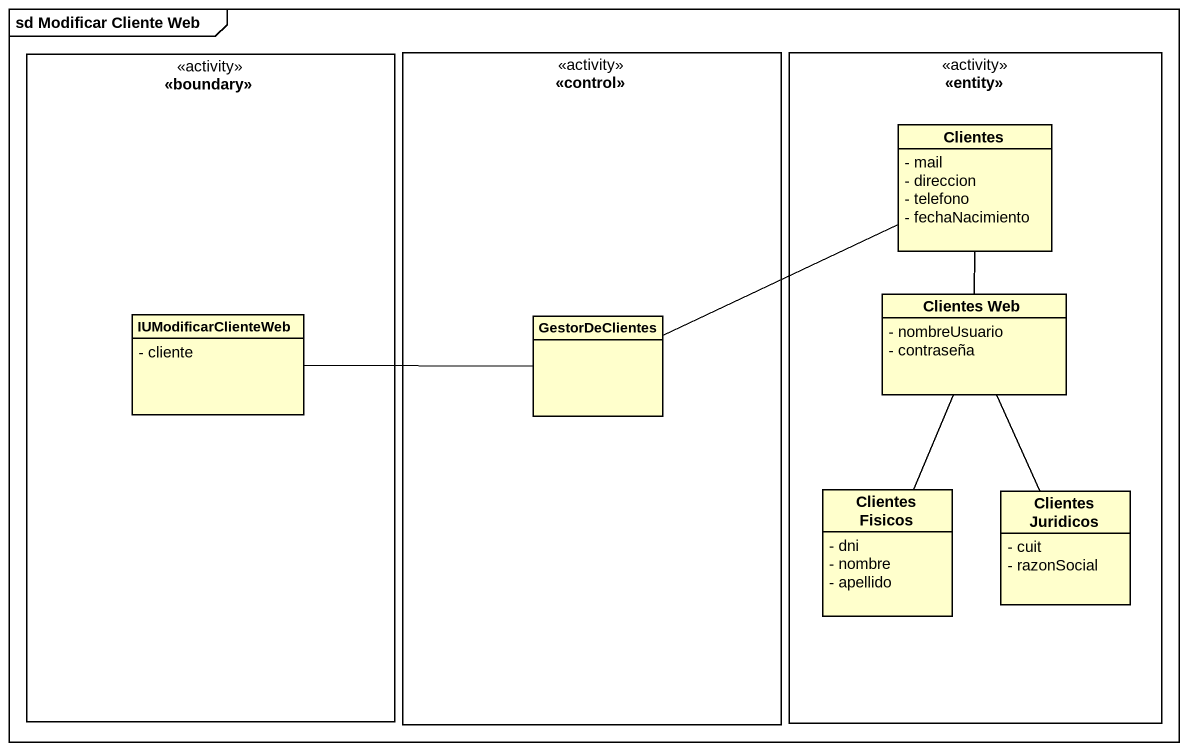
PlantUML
@startuml
mainframe sd Modificar Cliente Web
hide circle
hide empty members
skinparam classAttributeIconSize 0
rectangle "<<boundary>>" as boundary_ <<activity>> {
  class IUModificarClienteWeb {
    - cliente
  }
}
rectangle "<<control>>" as control_ <<activity>> {
  class GestorDeClientes
}
rectangle "<<entity>>" as entity_ <<activity>> {
  class Clientes {
    - mail
    - direccion
    - telefono
    - fechaNacimiento
  }
  class "Clientes Web" as Clientes_Web {
    - nombreUsuario
    - contraseña
  }
  class "Clientes Fisicos" as Clientes_Fisicos {
    - dni
    - nombre
    - apellido
  }
  class "Clientes Juridicos" as Clientes_Juridicos {
    - cuit
    - razonSocial
  }
}
Clientes -- Clientes_Web
Clientes_Web -- Clientes_Fisicos
Clientes_Web -- Clientes_Juridicos
IUModificarClienteWeb -right- GestorDeClientes
GestorDeClientes -right- Clientes
@enduml
